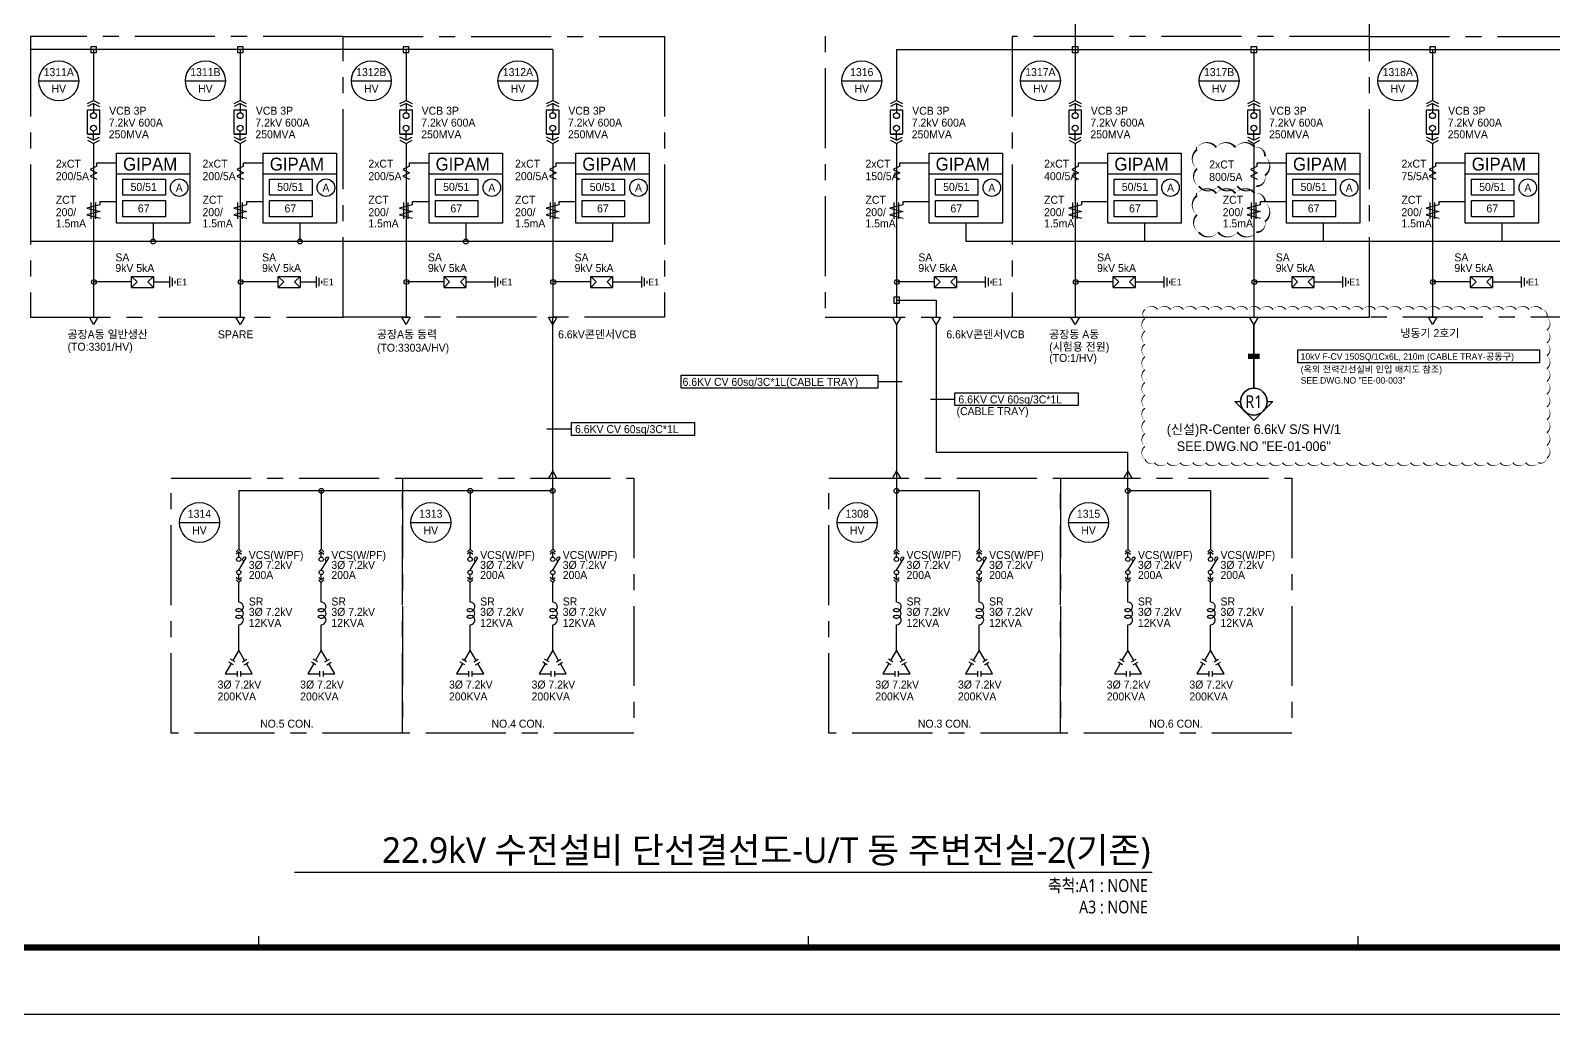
# Model space of a CAD drawing. Header units: millimetres. Extents: x 0 to 252300, y -45585 to -15885.
# Drawn here: x 49392 to 73187, y -45585 to -30205 of the extents above; entities that cross this region are included whole.
import ezdxf
from ezdxf.enums import TextEntityAlignment as Align

# ---------------------------------------------------------------- set-up
doc = ezdxf.new("R2010")
doc.units = ezdxf.units.MM
doc.header["$LTSCALE"] = 1000
for name, pattern in [('CEN', [62, 60, -1, 0, -1]), ('CENTER', [2, 1.25, -0.25, 0.25, -0.25]), ('ELP', [16.5, 14, -1, 0.5, -1]), ('HIDDENX2', [19.05, 12.7, -6.35])]:
    doc.linetypes.add(name, pattern=pattern)
for name, color, linetype in [('1', 1, 'Continuous'), ('11$0$SYMBOL', 3, 'Continuous'), ('11$0$TEXT', 3, 'Continuous'), ('11$1$SYM', 3, 'Continuous'), ('150', 6, 'Continuous'), ('3', 3, 'Continuous'), ('4', 4, 'HIDDENX2'), ('50', 3, 'Continuous'), ('60', 2, 'Continuous'), ('ABC', 1, 'Continuous'), ('BUS', 6, 'Continuous'), ('ELEC-TEXT', 2, 'Continuous'), ('L1-CEILING', 3, 'Continuous'), ('L2', 7, 'Continuous'), ('L3-GROUND', 2, 'ELP'), ('line', 9, 'Continuous'), ('LINE3', 1, 'CENTER'), ('sing', 2, 'Continuous'), ('SYM', 3, 'Continuous'), ('TEXT', 3, 'Continuous'), ('TIT', 2, 'Continuous'), ('XR-SHEET-SHT', 5, 'Continuous'), ('XREF', 7, 'CEN'), ('추가도면층', 2, 'Continuous')]:
    doc.layers.add(name, color=color, linetype=linetype)
doc.layers.add('XR-SHEET-TEMP', color=171, linetype='Continuous', plot=False)
doc.styles.add('CW', font='')
doc.styles.add('GHS', font='malgun.ttf')
doc.styles.add('돋움', font='')
doc.styles.get('CW').set_extended_font_data('Dotum')
doc.styles.get('돋움').set_extended_font_data('Dotum')

# ---------------------------------------------------------------- blocks, each defined once
blk = doc.blocks.new('XR-FORM-EE', base_point=(461, 408))
at = {"layer": 'XR-SHEET-SHT', "color": 5}
blk.add_lwpolyline([(0, 118800), (168200, 118800), (168200, 0), (0, 0)], close=True, dxfattribs=at)
at = {"layer": 'XR-SHEET-SHT', "color": 5, "const_width": 400}
blk.add_lwpolyline([(9300, 114600), (163900, 114600), (163900, 4200), (9300, 4200)], close=True, dxfattribs=at)
at = {"layer": 'XR-SHEET-TEMP'}
for p, q in [((43650, 4200), (43650, 4900)), ((78000, 4200), (78000, 4900)), ((112350, 4200), (112350, 4900))]:
    blk.add_line(p, q, dxfattribs=at)

msp = doc.modelspace()

# ---------------------------------------------------------------- linework, layer by layer
at = {"color": 8}
for p, q in [((50333, -30459), (50333, -30548)), ((50422, -30459), (50333, -30459)), ((50333, -30548), (50422, -30548)), ((50422, -30548), (50422, -30459)), ((52624, -30459), (52624, -30548)), ((52713, -30459), (52624, -30459)), ((52624, -30548), (52713, -30548)), ((52713, -30548), (52713, -30459)), ((55215, -30459), (55215, -30548)), ((55305, -30459), (55215, -30459)), ((55215, -30548), (55305, -30548)), ((55305, -30548), (55305, -30459)), ((65669, -30459), (65669, -30548)), ((65758, -30459), (65669, -30459)), ((65669, -30548), (65758, -30548)), ((65758, -30548), (65758, -30459)), ((68460, -30459), (68460, -30548)), ((68550, -30459), (68460, -30459)), ((68460, -30548), (68550, -30548)), ((68550, -30548), (68550, -30459)), ((71252, -30459), (71252, -30548)), ((71341, -30459), (71252, -30459)), ((71252, -30548), (71341, -30548)), ((71341, -30548), (71341, -30459)), ((62878, -34376), (62878, -34465)), ((62967, -34376), (62878, -34376)), ((62878, -34465), (62967, -34465)), ((62967, -34465), (62967, -34376))]:
    msp.add_line(p, q, dxfattribs=at)
for centre, radius in [((50377, -31537), 45.5), ((52669, -31537), 45.5), ((55260, -31537), 45.5), ((57551, -31537), 45.5), ((62922, -31537), 45.5), ((65714, -31537), 45.5), ((68505, -31537), 45.5), ((71296, -31537), 45.5), ((50377, -31733), 45.5), ((52669, -31733), 45.5), ((55260, -31733), 45.5), ((57551, -31733), 45.5), ((62922, -31733), 45.5), ((65714, -31733), 45.5), ((68505, -31733), 45.5), ((71296, -31733), 45.5), ((51310, -33503), 37.9), ((53602, -33503), 37.9), ((56193, -33503), 37.9), ((50384, -34136), 37.9), ((52676, -34136), 37.9), ((55267, -34136), 37.9), ((57559, -34136), 37.9), ((62929, -34136), 37.9), ((65721, -34136), 37.9), ((68512, -34136), 37.9), ((71303, -34136), 37.9), ((53936, -37401), 37.9), ((56261, -37401), 37.9), ((57551, -37401), 37.9), ((62922, -37401), 37.9), ((66537, -37401), 37.9)]:
    msp.add_circle(centre, radius, dxfattribs=at)
at = {"layer": '1', "color": 8, "linetype": 'Continuous'}
for p, q in [((52646, -37401), (52646, -38311)), ((53936, -37401), (53936, -38311)), ((56261, -37401), (56261, -38311)), ((57551, -37401), (57551, -38311)), ((62922, -37401), (62922, -38311)), ((64212, -37401), (64212, -38311)), ((66537, -37401), (66537, -38311)), ((67828, -37401), (67828, -38311))]:
    msp.add_line(p, q, dxfattribs=at)
at = {"layer": '11$0$SYMBOL', "const_width": 25}
msp.add_lwpolyline([(68505, -35797), (68505, -34800)], dxfattribs=at)
at = {"layer": '11$0$TEXT', "color": 8}
for p, q in [((59558, -35595), (62628, -35595)), ((59558, -35795), (59558, -35595)), ((62628, -35595), (62628, -35795)), ((62628, -35795), (59558, -35795)), ((63835, -35869), (65758, -35869)), ((63835, -36069), (63835, -35869)), ((65758, -35869), (65758, -36069)), ((65758, -36069), (63835, -36069)), ((57845, -36333), (59768, -36333)), ((57845, -36533), (57845, -36333)), ((59768, -36333), (59768, -36533)), ((59768, -36533), (57845, -36533))]:
    msp.add_line(p, q, dxfattribs=at)
at = {"layer": '11$0$TEXT', "color": 6}
msp.add_lwpolyline([(69191, -35198), (72970, -35198), (72970, -35398), (69191, -35398)], close=True, dxfattribs=at)
at = {"layer": '11$1$SYM', "color": 8}
for p, q in [((62832, -35695), (62628, -35695)), ((63012, -35695), (62832, -35695)), ((63451, -35969), (63631, -35969)), ((63631, -35969), (63835, -35969)), ((57461, -36433), (57641, -36433)), ((57641, -36433), (57845, -36433))]:
    msp.add_line(p, q, dxfattribs=at)
at = {"layer": '11$1$SYM', "color": 6}
msp.add_lwpolyline([(68415, -35298, 84.2, 84.2, 0), (68595, -35298, 0, 0, 0), (69191, -35298, 0, 0, 0)], format="xyseb", dxfattribs=at)
at = {"layer": '150', "color": 8}
for p, q in [((50429, -32324), (50325, -32376)), ((50429, -32272), (50584, -32272)), ((50429, -32324), (50429, -32272)), ((52720, -32324), (52617, -32376)), ((52720, -32272), (52876, -32272)), ((52720, -32324), (52720, -32272)), ((55312, -32324), (55208, -32376)), ((55312, -32272), (55467, -32272)), ((55312, -32324), (55312, -32272)), ((57603, -32324), (57500, -32376)), ((57603, -32272), (57759, -32272)), ((57603, -32324), (57603, -32272)), ((62974, -32324), (62870, -32376)), ((62974, -32272), (63129, -32272)), ((62974, -32324), (62974, -32272)), ((65765, -32324), (65662, -32376)), ((65765, -32272), (65921, -32272)), ((65765, -32324), (65765, -32272)), ((68557, -32324), (68453, -32376)), ((68557, -32272), (68712, -32272)), ((68557, -32324), (68557, -32272)), ((71348, -32324), (71245, -32376)), ((71348, -32272), (71504, -32272)), ((71348, -32324), (71348, -32272)), ((50325, -32376), (50429, -32428)), ((50429, -32428), (50325, -32480)), ((50325, -32480), (50429, -32531)), ((52617, -32376), (52720, -32428)), ((52720, -32428), (52617, -32480)), ((52617, -32480), (52720, -32531)), ((55208, -32376), (55312, -32428)), ((55312, -32428), (55208, -32480)), ((55208, -32480), (55312, -32531)), ((57500, -32376), (57603, -32428)), ((57603, -32428), (57500, -32480)), ((57500, -32480), (57603, -32531)), ((62870, -32376), (62974, -32428)), ((62974, -32428), (62870, -32480)), ((62870, -32480), (62974, -32531)), ((65662, -32376), (65765, -32428)), ((65765, -32428), (65662, -32480)), ((65662, -32480), (65765, -32531)), ((68453, -32376), (68557, -32428)), ((68557, -32428), (68453, -32480)), ((68453, -32480), (68557, -32531)), ((71245, -32376), (71348, -32428)), ((71348, -32428), (71245, -32480)), ((71245, -32480), (71348, -32531)), ((50479, -32931), (50275, -32983)), ((50275, -32983), (50479, -33035)), ((50479, -33035), (50275, -33087)), ((50342, -33151), (50342, -32896)), ((50412, -33151), (50412, -32896)), ((50479, -32880), (50584, -32880)), ((50479, -32931), (50479, -32880)), ((52770, -32931), (52567, -32983)), ((52567, -32983), (52770, -33035)), ((52770, -33035), (52567, -33087)), ((52633, -33151), (52633, -32896)), ((52704, -33151), (52704, -32896)), ((52770, -32880), (52876, -32880)), ((52770, -32931), (52770, -32880)), ((55362, -32931), (55158, -32983)), ((55158, -32983), (55362, -33035)), ((55362, -33035), (55158, -33087)), ((55225, -33151), (55225, -32896)), ((55295, -33151), (55295, -32896)), ((55362, -32880), (55467, -32880)), ((55362, -32931), (55362, -32880)), ((57653, -32931), (57450, -32983)), ((57450, -32983), (57653, -33035)), ((57653, -33035), (57450, -33087)), ((57516, -33151), (57516, -32896)), ((57587, -33151), (57587, -32896)), ((57653, -32880), (57759, -32880)), ((57653, -32931), (57653, -32880)), ((63024, -32931), (62820, -32983)), ((62820, -32983), (63024, -33035)), ((63024, -33035), (62820, -33087)), ((62887, -33151), (62887, -32896)), ((62957, -33151), (62957, -32896)), ((63024, -32880), (63129, -32880)), ((63024, -32931), (63024, -32880)), ((65815, -32931), (65612, -32983)), ((65612, -32983), (65815, -33035)), ((65815, -33035), (65612, -33087)), ((65678, -33151), (65678, -32896)), ((65749, -33151), (65749, -32896)), ((65815, -32880), (65921, -32880)), ((65815, -32931), (65815, -32880)), ((68607, -32931), (68403, -32983)), ((68403, -32983), (68607, -33035)), ((68607, -33035), (68403, -33087)), ((68470, -33151), (68470, -32896)), ((68540, -33151), (68540, -32896)), ((68607, -32880), (68712, -32880)), ((68607, -32931), (68607, -32880)), ((71398, -32931), (71195, -32983)), ((71195, -32983), (71398, -33035)), ((71398, -33035), (71195, -33087)), ((71261, -33151), (71261, -32896)), ((71332, -33151), (71332, -32896)), ((71398, -32880), (71504, -32880)), ((71398, -32931), (71398, -32880)), ((50275, -33087), (50479, -33139)), ((52567, -33087), (52770, -33139)), ((55158, -33087), (55362, -33139)), ((57450, -33087), (57653, -33139)), ((62820, -33087), (63024, -33139)), ((65612, -33087), (65815, -33139)), ((68403, -33087), (68607, -33139)), ((71195, -33087), (71398, -33139))]:
    msp.add_line(p, q, dxfattribs=at)
at = {"layer": '3', "color": 8, "linetype": 'Continuous'}
for p, q in [((52646, -38311), (52605, -38351)), ((52646, -38351), (52605, -38392)), ((52646, -38311), (52687, -38351)), ((52646, -38436), (52646, -38351)), ((52646, -38351), (52687, -38392)), ((52646, -38640), (52764, -38447)), ((53936, -38311), (53896, -38351)), ((53936, -38351), (53896, -38392)), ((53936, -38311), (53977, -38351)), ((53936, -38436), (53936, -38351)), ((53936, -38351), (53977, -38392)), ((53936, -38640), (54054, -38447)), ((56261, -38311), (56221, -38351)), ((56261, -38351), (56221, -38392)), ((56261, -38311), (56302, -38351)), ((56261, -38436), (56261, -38351)), ((56261, -38351), (56302, -38392)), ((56261, -38640), (56379, -38447)), ((57551, -38311), (57511, -38351)), ((57551, -38351), (57511, -38392)), ((57551, -38311), (57592, -38351)), ((57551, -38436), (57551, -38351)), ((57551, -38351), (57592, -38392)), ((57551, -38640), (57669, -38447)), ((62922, -38311), (62881, -38351)), ((62922, -38351), (62881, -38392)), ((62922, -38311), (62963, -38351)), ((62922, -38436), (62922, -38351)), ((62922, -38351), (62963, -38392)), ((62922, -38640), (63040, -38447)), ((64212, -38311), (64172, -38351)), ((64212, -38351), (64172, -38392)), ((64212, -38311), (64253, -38351)), ((64212, -38436), (64212, -38351)), ((64212, -38351), (64253, -38392)), ((64212, -38640), (64330, -38447)), ((66537, -38311), (66497, -38351)), ((66537, -38351), (66497, -38392)), ((66537, -38311), (66578, -38351)), ((66537, -38436), (66537, -38351)), ((66537, -38351), (66578, -38392)), ((66537, -38640), (66655, -38447)), ((67828, -38311), (67787, -38351)), ((67828, -38351), (67787, -38392)), ((67828, -38311), (67868, -38351)), ((67828, -38436), (67828, -38351)), ((67828, -38351), (67868, -38392)), ((67828, -38640), (67945, -38447)), ((52646, -38793), (52605, -38752)), ((52646, -38793), (52646, -38708)), ((52646, -38793), (52687, -38752)), ((53936, -38793), (53896, -38752)), ((53936, -38793), (53936, -38708)), ((53936, -38793), (53977, -38752)), ((56261, -38793), (56221, -38752)), ((56261, -38793), (56261, -38708)), ((56261, -38793), (56302, -38752)), ((57551, -38793), (57511, -38752)), ((57551, -38793), (57551, -38708)), ((57551, -38793), (57592, -38752)), ((62922, -38793), (62881, -38752)), ((62922, -38793), (62922, -38708)), ((62922, -38793), (62963, -38752)), ((64212, -38793), (64172, -38752)), ((64212, -38793), (64212, -38708)), ((64212, -38793), (64253, -38752)), ((66537, -38793), (66497, -38752)), ((66537, -38793), (66537, -38708)), ((66537, -38793), (66578, -38752)), ((67828, -38793), (67787, -38752)), ((67828, -38793), (67828, -38708)), ((67828, -38793), (67868, -38752)), ((52646, -38833), (52605, -38793)), ((52646, -38833), (52687, -38793)), ((53936, -38833), (53896, -38793)), ((53936, -38833), (53977, -38793)), ((56261, -38833), (56221, -38793)), ((56261, -38833), (56302, -38793)), ((57551, -38833), (57511, -38793)), ((57551, -38833), (57592, -38793)), ((62922, -38833), (62881, -38793)), ((62922, -38833), (62963, -38793)), ((64212, -38833), (64172, -38793)), ((64212, -38833), (64253, -38793)), ((66537, -38833), (66497, -38793)), ((66537, -38833), (66578, -38793)), ((67828, -38833), (67787, -38793)), ((67828, -38833), (67868, -38793))]:
    msp.add_line(p, q, dxfattribs=at)
at = {"layer": '3', "color": 8}
for p, q in [((52646, -39892), (52554, -40052)), ((52738, -40052), (52646, -39892)), ((53936, -39892), (53844, -40052)), ((54029, -40052), (53936, -39892)), ((56261, -39892), (56169, -40052)), ((56354, -40052), (56261, -39892)), ((57551, -39892), (57459, -40052)), ((57644, -40052), (57551, -39892)), ((62922, -39892), (62830, -40052)), ((63014, -40052), (62922, -39892)), ((64212, -39892), (64120, -40052)), ((64305, -40052), (64212, -39892)), ((66537, -39892), (66445, -40052)), ((66630, -40052), (66537, -39892)), ((67828, -39892), (67735, -40052)), ((67920, -40052), (67828, -39892)), ((52527, -40099), (52434, -40259)), ((52562, -40120), (52491, -40079)), ((52589, -40073), (52519, -40032)), ((52703, -40073), (52774, -40032)), ((52730, -40120), (52801, -40079)), ((52858, -40259), (52766, -40099)), ((53817, -40099), (53725, -40259)), ((53852, -40120), (53782, -40079)), ((53879, -40073), (53809, -40032)), ((53993, -40073), (54064, -40032)), ((54020, -40120), (54091, -40079)), ((54148, -40259), (54056, -40099)), ((56142, -40099), (56050, -40259)), ((56177, -40120), (56107, -40079)), ((56204, -40073), (56134, -40032)), ((56318, -40073), (56389, -40032)), ((56345, -40120), (56416, -40079)), ((56473, -40259), (56381, -40099)), ((57432, -40099), (57340, -40259)), ((57467, -40120), (57397, -40079)), ((57494, -40073), (57424, -40032)), ((57608, -40073), (57679, -40032)), ((57636, -40120), (57706, -40079)), ((57763, -40259), (57671, -40099)), ((62803, -40099), (62711, -40259)), ((62838, -40120), (62768, -40079)), ((62865, -40073), (62795, -40032)), ((62979, -40073), (63050, -40032)), ((63006, -40120), (63077, -40079)), ((63134, -40259), (63042, -40099)), ((64093, -40099), (64001, -40259)), ((64128, -40120), (64058, -40079)), ((64155, -40073), (64085, -40032)), ((64269, -40073), (64340, -40032)), ((64297, -40120), (64367, -40079)), ((64424, -40259), (64332, -40099)), ((66418, -40099), (66326, -40259)), ((66453, -40120), (66383, -40079)), ((66480, -40073), (66410, -40032)), ((66594, -40073), (66665, -40032)), ((66621, -40120), (66692, -40079)), ((66749, -40259), (66657, -40099)), ((67708, -40099), (67616, -40259)), ((67743, -40120), (67673, -40079)), ((67771, -40073), (67700, -40032)), ((67885, -40073), (67955, -40032)), ((67912, -40120), (67982, -40079)), ((68039, -40259), (67947, -40099)), ((52434, -40259), (52619, -40259)), ((52619, -40218), (52619, -40300)), ((52673, -40218), (52673, -40300)), ((52673, -40259), (52858, -40259)), ((53725, -40259), (53909, -40259)), ((53909, -40218), (53909, -40300)), ((53964, -40218), (53964, -40300)), ((53964, -40259), (54148, -40259)), ((56050, -40259), (56234, -40259)), ((56234, -40218), (56234, -40300)), ((56288, -40218), (56288, -40300)), ((56288, -40259), (56473, -40259)), ((57340, -40259), (57524, -40259)), ((57524, -40218), (57524, -40300)), ((57579, -40218), (57579, -40300)), ((57579, -40259), (57763, -40259)), ((62711, -40259), (62895, -40259)), ((62895, -40218), (62895, -40300)), ((62949, -40218), (62949, -40300)), ((62949, -40259), (63134, -40259)), ((64001, -40259), (64185, -40259)), ((64185, -40218), (64185, -40300)), ((64240, -40218), (64240, -40300)), ((64240, -40259), (64424, -40259)), ((66326, -40259), (66510, -40259)), ((66510, -40218), (66510, -40300)), ((66565, -40218), (66565, -40300)), ((66565, -40259), (66749, -40259)), ((67616, -40259), (67800, -40259)), ((67800, -40218), (67800, -40300)), ((67855, -40218), (67855, -40300)), ((67855, -40259), (68039, -40259))]:
    msp.add_line(p, q, dxfattribs=at)
at = {"layer": '3', "color": 8, "linetype": 'Continuous'}
for centre in [(52646, -38470), (53936, -38470), (56261, -38470), (57551, -38470), (62922, -38470), (64212, -38470), (66537, -38470), (67828, -38470), (52646, -38674), (53936, -38674), (56261, -38674), (57551, -38674), (62922, -38674), (64212, -38674), (66537, -38674), (67828, -38674)]:
    msp.add_circle(centre, 33.9, dxfattribs=at)
for centre in [(52741, -38472), (54031, -38472), (56356, -38472), (57646, -38472), (63017, -38472), (64307, -38472), (66632, -38472), (67922, -38472)]:
    msp.add_arc(centre, 33.9, 48.2024, 249.089, dxfattribs=at)
at = {"layer": '3', "color": 8}
for centre, start, end in [((52646, -39213), 224.427, 90), ((52646, -39316), 224.427, 135.573), ((53936, -39213), 224.427, 90), ((53936, -39316), 224.427, 135.573), ((56261, -39213), 224.427, 90), ((56261, -39316), 224.427, 135.573), ((57551, -39213), 224.427, 90), ((57551, -39316), 224.427, 135.573), ((62922, -39213), 224.427, 90), ((62922, -39316), 224.427, 135.573), ((64212, -39213), 224.427, 90), ((64212, -39316), 224.427, 135.573), ((66537, -39213), 224.427, 90), ((66537, -39316), 224.427, 135.573), ((67828, -39213), 224.427, 90), ((67828, -39316), 224.427, 135.573), ((52646, -39419), 270, 135.573), ((53936, -39419), 270, 135.573), ((56261, -39419), 270, 135.573), ((57551, -39419), 270, 135.573), ((62922, -39419), 270, 135.573), ((64212, -39419), 270, 135.573), ((66537, -39419), 270, 135.573), ((67828, -39419), 270, 135.573)]:
    msp.add_arc(centre, 73.5, start, end, dxfattribs=at)
at = {"layer": '4', "color": 8}
for p, q in [((52646, -39140), (52646, -38833)), ((53936, -39140), (53936, -38833)), ((56261, -39140), (56261, -38833)), ((57551, -39140), (57551, -38833)), ((62922, -39140), (62922, -38833)), ((64212, -39140), (64212, -38833)), ((66537, -39140), (66537, -38833)), ((67828, -39140), (67828, -38833)), ((52646, -39892), (52646, -39492)), ((53936, -39892), (53936, -39492)), ((56261, -39892), (56261, -39492)), ((57551, -39892), (57551, -39492)), ((62922, -39892), (62922, -39492)), ((64212, -39892), (64212, -39492)), ((66537, -39892), (66537, -39492)), ((67828, -39892), (67828, -39492))]:
    msp.add_line(p, q, dxfattribs=at)
at = {"layer": '50', "color": 8}
for p, q in [((50282, -31348), (50377, -31301)), ((50377, -31348), (50282, -31396)), ((50377, -31301), (50473, -31348)), ((50377, -31348), (50473, -31396)), ((52573, -31348), (52669, -31301)), ((52669, -31348), (52573, -31396)), ((52669, -31301), (52764, -31348)), ((52669, -31348), (52764, -31396)), ((55164, -31348), (55260, -31301)), ((55260, -31348), (55164, -31396)), ((55260, -31301), (55356, -31348)), ((55260, -31348), (55356, -31396)), ((57456, -31348), (57551, -31301)), ((57551, -31348), (57456, -31396)), ((57551, -31301), (57647, -31348)), ((57551, -31348), (57647, -31396)), ((62827, -31348), (62922, -31301)), ((62922, -31348), (62827, -31396)), ((62922, -31301), (63018, -31348)), ((62922, -31348), (63018, -31396)), ((65618, -31348), (65714, -31301)), ((65714, -31348), (65618, -31396)), ((65714, -31301), (65809, -31348)), ((65714, -31348), (65809, -31396)), ((68409, -31348), (68505, -31301)), ((68505, -31348), (68409, -31396)), ((68505, -31301), (68601, -31348)), ((68505, -31348), (68601, -31396)), ((71201, -31348), (71296, -31301)), ((71296, -31348), (71201, -31396)), ((71296, -31301), (71392, -31348)), ((71296, -31348), (71392, -31396)), ((50282, -31826), (50282, -31444)), ((50282, -31444), (50473, -31444)), ((50473, -31444), (50473, -31826)), ((52573, -31826), (52573, -31444)), ((52573, -31444), (52764, -31444)), ((52764, -31444), (52764, -31826)), ((55164, -31826), (55164, -31444)), ((55164, -31444), (55356, -31444)), ((55356, -31444), (55356, -31826)), ((57456, -31826), (57456, -31444)), ((57456, -31444), (57647, -31444)), ((57647, -31444), (57647, -31826)), ((62827, -31826), (62827, -31444)), ((62827, -31444), (63018, -31444)), ((63018, -31444), (63018, -31826)), ((65618, -31826), (65618, -31444)), ((65618, -31444), (65809, -31444)), ((65809, -31444), (65809, -31826)), ((68409, -31826), (68409, -31444)), ((68409, -31444), (68601, -31444)), ((68601, -31444), (68601, -31826)), ((71201, -31826), (71201, -31444)), ((71201, -31444), (71392, -31444)), ((71392, -31444), (71392, -31826)), ((50473, -31826), (50282, -31826)), ((50282, -31826), (50473, -31826)), ((50377, -31922), (50282, -31874)), ((50377, -31922), (50473, -31874)), ((52764, -31826), (52573, -31826)), ((52573, -31826), (52764, -31826)), ((52669, -31922), (52573, -31874)), ((52669, -31922), (52764, -31874)), ((55356, -31826), (55164, -31826)), ((55164, -31826), (55356, -31826)), ((55260, -31922), (55164, -31874)), ((55260, -31922), (55356, -31874)), ((57647, -31826), (57456, -31826)), ((57456, -31826), (57647, -31826)), ((57551, -31922), (57456, -31874)), ((57551, -31922), (57647, -31874)), ((63018, -31826), (62827, -31826)), ((62827, -31826), (63018, -31826)), ((62922, -31922), (62827, -31874)), ((62922, -31922), (63018, -31874)), ((65809, -31826), (65618, -31826)), ((65618, -31826), (65809, -31826)), ((65714, -31922), (65618, -31874)), ((65714, -31922), (65809, -31874)), ((68601, -31826), (68409, -31826)), ((68409, -31826), (68601, -31826)), ((68505, -31922), (68409, -31874)), ((68505, -31922), (68601, -31874)), ((71392, -31826), (71201, -31826)), ((71201, -31826), (71392, -31826)), ((71296, -31922), (71201, -31874)), ((71296, -31922), (71392, -31874)), ((50282, -31922), (50377, -31970)), ((50377, -31970), (50473, -31922)), ((52573, -31922), (52669, -31970)), ((52669, -31970), (52764, -31922)), ((55164, -31922), (55260, -31970)), ((55260, -31970), (55356, -31922)), ((57456, -31922), (57551, -31970)), ((57551, -31970), (57647, -31922)), ((62827, -31922), (62922, -31970)), ((62922, -31970), (63018, -31922)), ((65618, -31922), (65714, -31970)), ((65714, -31970), (65809, -31922)), ((68409, -31922), (68505, -31970)), ((68505, -31970), (68601, -31922)), ((71201, -31922), (71296, -31970)), ((71296, -31970), (71392, -31922)), ((50973, -34051), (51313, -34051)), ((51058, -34136), (50973, -34051)), ((50973, -34221), (50973, -34051)), ((50973, -34221), (51058, -34136)), ((50973, -34221), (51313, -34221)), ((51228, -34136), (51313, -34051)), ((51313, -34221), (51228, -34136)), ((51313, -34051), (51313, -34221)), ((53264, -34051), (53604, -34051)), ((53349, -34136), (53264, -34051)), ((53264, -34221), (53264, -34051)), ((53264, -34221), (53349, -34136)), ((53264, -34221), (53604, -34221)), ((53519, -34136), (53604, -34051)), ((53604, -34221), (53519, -34136)), ((53604, -34051), (53604, -34221)), ((55856, -34051), (56196, -34051)), ((55941, -34136), (55856, -34051)), ((55856, -34221), (55856, -34051)), ((55856, -34221), (55941, -34136)), ((55856, -34221), (56196, -34221)), ((56111, -34136), (56196, -34051)), ((56196, -34221), (56111, -34136)), ((56196, -34051), (56196, -34221)), ((58147, -34051), (58487, -34051)), ((58232, -34136), (58147, -34051)), ((58147, -34221), (58147, -34051)), ((58147, -34221), (58232, -34136)), ((58147, -34221), (58487, -34221)), ((58402, -34136), (58487, -34051)), ((58487, -34221), (58402, -34136)), ((58487, -34051), (58487, -34221)), ((63518, -34051), (63858, -34051)), ((63603, -34136), (63518, -34051)), ((63518, -34221), (63518, -34051)), ((63518, -34221), (63603, -34136)), ((63518, -34221), (63858, -34221)), ((63773, -34136), (63858, -34051)), ((63858, -34221), (63773, -34136)), ((63858, -34051), (63858, -34221)), ((66309, -34051), (66649, -34051)), ((66394, -34136), (66309, -34051)), ((66309, -34221), (66309, -34051)), ((66309, -34221), (66394, -34136)), ((66309, -34221), (66649, -34221)), ((66564, -34136), (66649, -34051)), ((66649, -34221), (66564, -34136)), ((66649, -34051), (66649, -34221)), ((69101, -34051), (69441, -34051)), ((69186, -34136), (69101, -34051)), ((69101, -34221), (69101, -34051)), ((69101, -34221), (69186, -34136)), ((69101, -34221), (69441, -34221)), ((69356, -34136), (69441, -34051)), ((69441, -34221), (69356, -34136)), ((69441, -34051), (69441, -34221)), ((71892, -34051), (72232, -34051)), ((71977, -34136), (71892, -34051)), ((71892, -34221), (71892, -34051)), ((71892, -34221), (71977, -34136)), ((71892, -34221), (72232, -34221)), ((72147, -34136), (72232, -34051)), ((72232, -34221), (72147, -34136)), ((72232, -34051), (72232, -34221))]:
    msp.add_line(p, q, dxfattribs=at)
at = {"layer": '60', "color": 8}
for p, q in [((50377, -31348), (50377, -31492)), ((52669, -31348), (52669, -31492)), ((55260, -31348), (55260, -31492)), ((57551, -31348), (57551, -31492)), ((62922, -31348), (62922, -31492)), ((65714, -31348), (65714, -31492)), ((68505, -31348), (68505, -31492)), ((71296, -31348), (71296, -31492)), ((50377, -31922), (50377, -31779)), ((52669, -31922), (52669, -31779)), ((55260, -31922), (55260, -31779)), ((57551, -31922), (57551, -31779)), ((62922, -31922), (62922, -31779)), ((65714, -31922), (65714, -31779)), ((68505, -31922), (68505, -31779)), ((71296, -31922), (71296, -31779))]:
    msp.add_line(p, q, dxfattribs=at)
at = {"layer": 'BUS', "color": 8}
for p, q in [((65714, -28796), (65714, -31301)), ((57551, -30503), (49392, -30503)), ((50377, -30503), (50377, -31301)), ((52669, -30503), (52669, -31301)), ((55260, -30503), (55260, -31301)), ((57551, -30503), (57551, -31301)), ((62922, -30503), (74088, -30503)), ((62922, -30503), (62922, -31301)), ((68505, -30503), (68505, -31301)), ((71296, -30503), (71296, -31301)), ((50377, -31970), (50377, -34686)), ((52669, -31970), (52669, -34686)), ((55260, -31970), (55260, -34686)), ((57551, -31970), (57551, -34686)), ((62922, -31970), (62922, -34686)), ((65714, -31970), (65714, -34686)), ((71296, -31970), (71296, -34686)), ((62922, -34421), (63541, -34421)), ((63541, -34421), (63541, -34686))]:
    msp.add_line(p, q, dxfattribs=at)
at = {"layer": 'BUS', "color": 3}
msp.add_line((68505, -34800), (68505, -35797), dxfattribs=at)
at = {"layer": 'L1-CEILING', "color": 8}
for p, q in [((50973, -34136), (50384, -34136)), ((53264, -34136), (52676, -34136)), ((55856, -34136), (55267, -34136)), ((58147, -34136), (57559, -34136)), ((63518, -34136), (62929, -34136)), ((66309, -34136), (65721, -34136)), ((69101, -34136), (68512, -34136)), ((71892, -34136), (71303, -34136))]:
    msp.add_line(p, q, dxfattribs=at)
at = {"layer": 'L2', "color": 8}
for p, q in [((51313, -34136), (51570, -34136)), ((51570, -34221), (51570, -34051)), ((51612, -34199), (51612, -34072)), ((51655, -34159), (51655, -34117)), ((53604, -34136), (53861, -34136)), ((53861, -34221), (53861, -34051)), ((53904, -34199), (53904, -34072)), ((53946, -34159), (53946, -34117)), ((56196, -34136), (56653, -34136)), ((56653, -34221), (56653, -34051)), ((56695, -34199), (56695, -34072)), ((56738, -34159), (56738, -34117)), ((58487, -34136), (58944, -34136)), ((58944, -34221), (58944, -34051)), ((58986, -34199), (58986, -34072)), ((59029, -34159), (59029, -34117)), ((63858, -34136), (64315, -34136)), ((64315, -34221), (64315, -34051)), ((64357, -34199), (64357, -34072)), ((64400, -34159), (64400, -34117)), ((66649, -34136), (67106, -34136)), ((67106, -34221), (67106, -34051)), ((67149, -34199), (67149, -34072)), ((67191, -34159), (67191, -34117)), ((69441, -34136), (69897, -34136)), ((69897, -34221), (69897, -34051)), ((69940, -34199), (69940, -34072)), ((69982, -34159), (69982, -34117)), ((72232, -34136), (72689, -34136)), ((72689, -34221), (72689, -34051)), ((72731, -34199), (72731, -34072)), ((72774, -34159), (72774, -34117))]:
    msp.add_line(p, q, dxfattribs=at)
at = {"layer": 'L3-GROUND', "color": 8}
for p, q in [((68505, -31970), (68505, -34686)), ((50738, -32124), (51883, -32124)), ((50738, -33219), (50738, -32124)), ((51883, -32124), (51883, -33219)), ((53029, -32124), (54174, -32124)), ((53029, -33219), (53029, -32124)), ((54174, -32124), (54174, -33219)), ((55621, -32124), (56766, -32124)), ((55621, -33219), (55621, -32124)), ((56766, -32124), (56766, -33219)), ((57912, -32124), (59057, -32124)), ((57912, -33219), (57912, -32124)), ((59057, -32124), (59057, -33219)), ((63433, -32124), (64578, -32124)), ((63433, -33219), (63433, -32124)), ((64578, -32124), (64578, -33219)), ((66224, -32124), (67369, -32124)), ((66224, -33219), (66224, -32124)), ((67369, -32124), (67369, -33219)), ((69016, -32124), (70160, -32124)), ((69016, -33219), (69016, -32124)), ((70160, -32124), (70160, -33219)), ((71807, -32124), (72952, -32124)), ((71807, -33219), (71807, -32124)), ((72952, -32124), (72952, -33219)), ((50738, -32447), (51883, -32447)), ((53029, -32447), (54174, -32447)), ((55621, -32447), (56766, -32447)), ((57912, -32447), (59057, -32447)), ((63433, -32447), (64578, -32447)), ((66224, -32447), (67369, -32447)), ((69016, -32447), (70160, -32447)), ((71807, -32447), (72952, -32447)), ((51883, -33219), (50738, -33219)), ((54174, -33219), (53029, -33219)), ((56766, -33219), (55621, -33219)), ((59057, -33219), (57912, -33219)), ((64578, -33219), (63433, -33219)), ((67369, -33219), (66224, -33219)), ((70160, -33219), (69016, -33219)), ((72952, -33219), (71807, -33219))]:
    msp.add_line(p, q, dxfattribs=at)
at = {"layer": 'line', "color": 8, "linetype": 'Continuous'}
for p, q in [((50584, -32272), (50738, -32272)), ((52876, -32272), (53029, -32272)), ((55467, -32272), (55621, -32272)), ((57759, -32272), (57912, -32272)), ((63129, -32272), (63433, -32272)), ((65921, -32272), (66224, -32272)), ((68712, -32272), (69016, -32272)), ((71504, -32272), (71807, -32272)), ((50584, -32880), (50738, -32880)), ((52876, -32880), (53029, -32880)), ((55467, -32880), (55621, -32880)), ((57759, -32880), (57912, -32880)), ((63129, -32880), (63433, -32880)), ((65921, -32880), (66224, -32880)), ((68712, -32880), (69016, -32880)), ((71504, -32880), (71807, -32880))]:
    msp.add_line(p, q, dxfattribs=at)
at = {"layer": 'LINE3', "color": 8}
for p, q in [((61809, -26795), (61809, -34686)), ((70312, -34686), (70312, -26795)), ((54275, -30298), (49392, -30298)), ((49392, -30298), (49392, -34686)), ((54275, -34686), (54275, -30298)), ((54275, -30298), (59296, -30298)), ((54275, -34686), (54275, -30298)), ((59296, -30298), (59296, -34686)), ((70312, -30298), (64728, -30298)), ((64728, -30298), (64728, -34686)), ((70312, -34686), (70312, -30298)), ((70312, -30298), (76083, -30298)), ((70312, -34686), (70312, -30298)), ((49392, -34686), (54275, -34686)), ((59296, -34686), (54275, -34686)), ((61809, -34686), (70312, -34686)), ((64728, -34686), (70312, -34686)), ((76083, -34686), (70312, -34686)), ((51590, -37200), (55205, -37200)), ((51590, -41187), (51590, -37200)), ((55205, -37200), (55205, -41187)), ((55205, -37200), (58821, -37200)), ((55205, -41187), (55205, -37200)), ((58821, -37200), (58821, -41187)), ((61866, -37200), (65482, -37200)), ((61866, -41187), (61866, -37200)), ((65482, -37200), (65482, -41187)), ((65482, -37200), (69097, -37200)), ((65482, -41187), (65482, -37200)), ((69097, -37200), (69097, -41187)), ((55205, -41187), (51590, -41187)), ((58821, -41187), (55205, -41187)), ((65482, -41187), (61866, -41187)), ((69097, -41187), (65482, -41187))]:
    msp.add_line(p, q, dxfattribs=at)
at = {"layer": 'sing', "color": 8}
for p, q in [((50377, -34800), (50312, -34686)), ((50312, -34686), (50443, -34686)), ((50443, -34686), (50377, -34800)), ((52669, -34800), (52603, -34686)), ((52603, -34686), (52734, -34686)), ((52734, -34686), (52669, -34800)), ((55260, -34800), (55194, -34686)), ((55194, -34686), (55326, -34686)), ((55326, -34686), (55260, -34800)), ((57551, -34800), (57486, -34686)), ((57486, -34686), (57617, -34686)), ((57617, -34686), (57551, -34800)), ((62922, -34800), (62857, -34686)), ((62857, -34686), (62988, -34686)), ((62988, -34686), (62922, -34800)), ((63541, -34800), (63475, -34686)), ((63475, -34686), (63607, -34686)), ((63607, -34686), (63541, -34800)), ((65714, -34800), (65648, -34686)), ((65648, -34686), (65779, -34686)), ((65779, -34686), (65714, -34800)), ((71296, -34800), (71231, -34686)), ((71231, -34686), (71362, -34686)), ((71362, -34686), (71296, -34800)), ((57551, -37087), (57486, -37200)), ((57617, -37200), (57551, -37087)), ((62922, -37087), (62857, -37200)), ((62988, -37200), (62922, -37087)), ((66537, -37087), (66472, -37200)), ((66603, -37200), (66537, -37087)), ((57486, -37200), (57617, -37200)), ((62857, -37200), (62988, -37200)), ((66472, -37200), (66603, -37200))]:
    msp.add_line(p, q, dxfattribs=at)
at = {"layer": 'sing', "color": 3}
for p, q in [((68505, -34800), (68439, -34686)), ((68571, -34686), (68505, -34800))]:
    msp.add_line(p, q, dxfattribs=at)
at = {"layer": 'sing', "color": 6}
msp.add_line((68439, -34686), (68571, -34686), dxfattribs=at)
at = {"layer": 'SYM', "color": 8}
for p, q in [((49522, -30993), (50146, -30993)), ((51813, -30993), (52438, -30993)), ((54405, -30993), (55029, -30993)), ((56696, -30993), (57320, -30993)), ((62067, -30993), (62691, -30993)), ((64858, -30993), (65482, -30993)), ((67650, -30993), (68274, -30993)), ((70441, -30993), (71065, -30993)), ((50837, -32527), (51500, -32527)), ((50837, -32779), (50837, -32527)), ((51500, -32527), (51500, -32779)), ((53129, -32527), (53792, -32527)), ((53129, -32779), (53129, -32527)), ((53792, -32527), (53792, -32779)), ((55720, -32527), (56383, -32527)), ((55720, -32779), (55720, -32527)), ((56383, -32527), (56383, -32779)), ((58011, -32527), (58674, -32527)), ((58011, -32779), (58011, -32527)), ((58674, -32527), (58674, -32779)), ((63532, -32527), (64195, -32527)), ((63532, -32779), (63532, -32527)), ((64195, -32527), (64195, -32779)), ((66323, -32527), (66987, -32527)), ((66323, -32779), (66323, -32527)), ((66987, -32527), (66987, -32779)), ((69115, -32527), (69778, -32527)), ((69115, -32779), (69115, -32527)), ((69778, -32527), (69778, -32779)), ((71906, -32527), (72569, -32527)), ((71906, -32779), (71906, -32527)), ((72569, -32527), (72569, -32779)), ((51500, -32779), (50837, -32779)), ((53792, -32779), (53129, -32779)), ((56383, -32779), (55720, -32779)), ((58674, -32779), (58011, -32779)), ((64195, -32779), (63532, -32779)), ((66987, -32779), (66323, -32779)), ((69778, -32779), (69115, -32779)), ((72569, -32779), (71906, -32779)), ((50837, -32863), (51500, -32863)), ((50837, -33116), (50837, -32863)), ((51500, -32863), (51500, -33116)), ((53129, -32863), (53792, -32863)), ((53129, -33116), (53129, -32863)), ((53792, -32863), (53792, -33116)), ((55720, -32863), (56383, -32863)), ((55720, -33116), (55720, -32863)), ((56383, -32863), (56383, -33116)), ((58011, -32863), (58674, -32863)), ((58011, -33116), (58011, -32863)), ((58674, -32863), (58674, -33116)), ((63532, -32863), (64195, -32863)), ((63532, -33116), (63532, -32863)), ((64195, -32863), (64195, -33116)), ((66323, -32863), (66987, -32863)), ((66323, -33116), (66323, -32863)), ((66987, -32863), (66987, -33116)), ((69115, -32863), (69778, -32863)), ((69115, -33116), (69115, -32863)), ((69778, -32863), (69778, -33116)), ((71906, -32863), (72569, -32863)), ((71906, -33116), (71906, -32863)), ((72569, -32863), (72569, -33116)), ((51500, -33116), (50837, -33116)), ((53792, -33116), (53129, -33116)), ((56383, -33116), (55720, -33116)), ((58674, -33116), (58011, -33116)), ((64195, -33116), (63532, -33116)), ((66987, -33116), (66323, -33116)), ((69778, -33116), (69115, -33116)), ((72569, -33116), (71906, -33116)), ((51720, -37895), (52344, -37895)), ((55335, -37895), (55960, -37895)), ((61996, -37895), (62621, -37895)), ((65611, -37895), (66236, -37895))]:
    msp.add_line(p, q, dxfattribs=at)
at = {"layer": 'SYM'}
for p, q in [((68505, -36302), (68209, -36006)), ((68209, -36006), (68296, -36006)), ((68801, -36006), (68505, -36302)), ((68714, -36006), (68801, -36006))]:
    msp.add_line(p, q, dxfattribs=at)
for points in [[(67618, -32033, 0, 30, -0.5), (67918, -32033, 0, 30, -0.5), (68218, -32033, 0, 30, -0.5), (68518, -32033, 0, 30, -0.5), (68679, -32171, 0, 30, -0.5), (68679, -32471, 0, 30, -0.5), (68546, -32638, 0, 30, -0.5), (68246, -32638, 0, 30, -0.5), (67946, -32638, 0, 30, -0.5), (67646, -32638, 0, 30, -0.5), (67618, -32366, 0, 30, -0.5), (67618, -32066, 0, 30, -0.5)], [(67618, -32753, 0, 30, -0.5), (67918, -32753, 0, 30, -0.5), (68218, -32753, 0, 30, -0.5), (68518, -32753, 0, 30, -0.5), (68679, -32891, 0, 30, -0.5), (68679, -33191, 0, 30, -0.5), (68546, -33358, 0, 30, -0.5), (68246, -33358, 0, 30, -0.5), (67946, -33358, 0, 30, -0.5), (67646, -33358, 0, 30, -0.5), (67618, -33086, 0, 30, -0.5), (67618, -32786, 0, 30, -0.5)], [(66804, -34567, 0, 20, -0.5), (67004, -34567, 0, 20, -0.5), (67204, -34567, 0, 20, -0.5), (67404, -34567, 0, 20, -0.5), (67604, -34567, 0, 20, -0.5), (67804, -34567, 0, 20, -0.5), (68004, -34567, 0, 20, -0.5), (68204, -34567, 0, 20, -0.5), (68404, -34567, 0, 20, -0.5), (68604, -34567, 0, 20, -0.5), (68804, -34567, 0, 20, -0.5), (69004, -34567, 0, 20, -0.5), (69204, -34567, 0, 20, -0.5), (69404, -34567, 0, 20, -0.5), (69604, -34567, 0, 20, -0.5), (69804, -34567, 0, 20, -0.5), (70004, -34567, 0, 20, -0.5), (70204, -34567, 0, 20, -0.5), (70404, -34567, 0, 20, -0.5), (70604, -34567, 0, 20, -0.5), (70804, -34567, 0, 20, -0.5), (71004, -34567, 0, 20, -0.5), (71204, -34567, 0, 20, -0.5), (71404, -34567, 0, 20, -0.5), (71604, -34567, 0, 20, -0.5), (71804, -34567, 0, 20, -0.5), (72004, -34567, 0, 20, -0.5), (72204, -34567, 0, 20, -0.5), (72404, -34567, 0, 20, -0.5), (72604, -34567, 0, 20, -0.5), (72804, -34567, 0, 20, -0.5), (73004, -34567, 0, 20, -0.5), (73082, -34690, 0, 20, -0.5), (73082, -34890, 0, 20, -0.5), (73082, -35090, 0, 20, -0.5), (73082, -35290, 0, 20, -0.5), (73082, -35490, 0, 20, -0.5), (73082, -35690, 0, 20, -0.5), (73082, -35890, 0, 20, -0.5), (73082, -36090, 0, 20, -0.5), (73082, -36290, 0, 20, -0.5), (73082, -36490, 0, 20, -0.5), (73082, -36690, 0, 20, -0.5), (73082, -36890, 0, 20, -0.5), (72951, -36959, 0, 20, -0.5), (72751, -36959, 0, 20, -0.5), (72551, -36959, 0, 20, -0.5), (72351, -36959, 0, 20, -0.5), (72151, -36959, 0, 20, -0.5), (71951, -36959, 0, 20, -0.5), (71751, -36959, 0, 20, -0.5), (71551, -36959, 0, 20, -0.5), (71351, -36959, 0, 20, -0.5), (71151, -36959, 0, 20, -0.5), (70951, -36959, 0, 20, -0.5), (70751, -36959, 0, 20, -0.5), (70551, -36959, 0, 20, -0.5), (70351, -36959, 0, 20, -0.5), (70151, -36959, 0, 20, -0.5), (69951, -36959, 0, 20, -0.5), (69751, -36959, 0, 20, -0.5), (69551, -36959, 0, 20, -0.5), (69351, -36959, 0, 20, -0.5), (69151, -36959, 0, 20, -0.5), (68951, -36959, 0, 20, -0.5), (68751, -36959, 0, 20, -0.5), (68551, -36959, 0, 20, -0.5), (68351, -36959, 0, 20, -0.5), (68151, -36959, 0, 20, -0.5), (67951, -36959, 0, 20, -0.5), (67751, -36959, 0, 20, -0.5), (67551, -36959, 0, 20, -0.5), (67351, -36959, 0, 20, -0.5), (67151, -36959, 0, 20, -0.5), (66951, -36959, 0, 20, -0.5), (66804, -36906, 0, 20, -0.5), (66804, -36706, 0, 20, -0.5), (66804, -36506, 0, 20, -0.5), (66804, -36306, 0, 20, -0.5), (66804, -36106, 0, 20, -0.5), (66804, -35906, 0, 20, -0.5), (66804, -35706, 0, 20, -0.5), (66804, -35506, 0, 20, -0.5), (66804, -35306, 0, 20, -0.5), (66804, -35106, 0, 20, -0.5), (66804, -34906, 0, 20, -0.5), (66804, -34706, 0, 20, -0.5)]]:
    msp.add_lwpolyline(points, format="xyseb", close=True, dxfattribs=at)
at = {"layer": 'SYM', "color": 8}
for centre, radius in [((49834, -30993), 312), ((52125, -30993), 312), ((54717, -30993), 312), ((57008, -30993), 312), ((62379, -30993), 312), ((65170, -30993), 312), ((67962, -30993), 312), ((70753, -30993), 312), ((51716, -32663), 137), ((54008, -32663), 137), ((56599, -32663), 137), ((58891, -32663), 137), ((64411, -32663), 137), ((67203, -32663), 137), ((69994, -32663), 137), ((72786, -32663), 137), ((52032, -37895), 312), ((55647, -37895), 312), ((62308, -37895), 312), ((65923, -37895), 312)]:
    msp.add_circle(centre, radius, dxfattribs=at)
at = {"layer": 'SYM'}
msp.add_circle((68505, -36006), 209, dxfattribs=at)
for start, end in [(90, 270), (270, 90)]:
    msp.add_arc((68505, -36006), 209, start, end, dxfattribs=at)
at = {"layer": 'TIT'}
msp.add_line((53516, -43360), (66914, -43360), dxfattribs=at)
at = {"layer": '추가도면층', "color": 8}
for p, q in [((51310, -33219), (51310, -33503)), ((53602, -33219), (53602, -33503)), ((56193, -33219), (56193, -33503)), ((58484, -33219), (58484, -33503)), ((64005, -33219), (64005, -33503)), ((66797, -33219), (66797, -33503)), ((69588, -33219), (69588, -33503)), ((72379, -33219), (72379, -33503)), ((58484, -33503), (49392, -33503)), ((75171, -33503), (64005, -33503)), ((57551, -37401), (57551, -34686)), ((62922, -34800), (62922, -37401)), ((63541, -34800), (63541, -36803)), ((66537, -36803), (63541, -36803)), ((66537, -37401), (66537, -36803)), ((57551, -37401), (52646, -37401)), ((64212, -37401), (62922, -37401)), ((67828, -37401), (66537, -37401))]:
    msp.add_line(p, q, dxfattribs=at)

# ---------------------------------------------------------------- block references
at = {"layer": 'XREF', "xscale": 0.25, "yscale": 0.25, "zscale": 0.25}
msp.add_blockref('XR-FORM-EE', (42165, -45483), dxfattribs=at)

# ---------------------------------------------------------------- texts
at = {"layer": '60', "color": 8, "style": 'CW'}
for s, p in [('VCB 3P', (50622, -31522)), ('VCB 3P', (52913, -31522)), ('VCB 3P', (55504, -31522)), ('VCB 3P', (57796, -31522)), ('VCB 3P', (63167, -31522)), ('VCB 3P', (65958, -31522)), ('VCB 3P', (68749, -31522)), ('VCB 3P', (71541, -31522)), ('7.2kV 600A', (50615, -31708)), ('7.2kV 600A', (52906, -31708)), ('7.2kV 600A', (55497, -31708)), ('7.2kV 600A', (57789, -31708)), ('7.2kV 600A', (63160, -31708)), ('7.2kV 600A', (65951, -31708)), ('7.2kV 600A', (68742, -31708)), ('7.2kV 600A', (71534, -31708)), ('250MVA', (50615, -31891)), ('250MVA', (52906, -31891)), ('250MVA', (55497, -31891)), ('250MVA', (57789, -31891)), ('250MVA', (63160, -31891)), ('250MVA', (65951, -31891)), ('250MVA', (68742, -31891)), ('250MVA', (71534, -31891)), ('200/5A', (49788, -32545)), ('200/5A', (52080, -32545)), ('200/5A', (54671, -32545)), ('200/5A', (56963, -32545)), ('150/5A', (62437, -32545)), ('400/5A', (65228, -32545)), ('75/5A', (70811, -32545)), ('200/', (49788, -33108)), ('200/', (52080, -33108)), ('200/', (54671, -33108)), ('200/', (56963, -33108)), ('200/', (62437, -33108)), ('200/', (65228, -33108)), ('200/', (70811, -33108)), ('1.5mA', (49788, -33283)), ('1.5mA', (52080, -33283)), ('1.5mA', (54671, -33283)), ('1.5mA', (56963, -33283)), ('1.5mA', (62437, -33283)), ('1.5mA', (65228, -33283)), ('1.5mA', (70811, -33283)), ('(TO:3301/HV)', (49972, -35211)), ('(시험용 전원)', (65308, -35211)), ('(TO:1/HV)', (65308, -35386))]:
    msp.add_text(s, height=125, dxfattribs=at).set_placement(p)
at = {"layer": '60', "color": 3, "style": 'CW'}
for s, p in [('800/5A', (67808, -32557)), ('200/', (68019, -33108)), ('1.5mA', (68019, -33283))]:
    msp.add_text(s, height=125, dxfattribs=at).set_placement(p)
at = {"layer": 'ABC', "color": 8, "style": 'CW'}
for s, p in [('1311A', (49834, -30856)), ('1311B', (52125, -30856)), ('1312B', (54717, -30856)), ('1312A', (57008, -30856)), ('1317A', (65170, -30856)), ('1317B', (67962, -30856)), ('1318A', (70753, -30856)), ('HV', (49834, -31115)), ('HV', (52125, -31115)), ('HV', (54717, -31115)), ('HV', (57008, -31115)), ('HV', (62379, -31115)), ('HV', (65170, -31115)), ('HV', (67962, -31115)), ('HV', (70753, -31115)), ('1314', (52032, -37758)), ('1313', (55647, -37758)), ('1308', (62308, -37758)), ('1315', (65923, -37758)), ('HV', (52032, -38017)), ('HV', (55647, -38017)), ('HV', (62308, -38017)), ('HV', (65923, -38017))]:
    msp.add_text(s, height=125, dxfattribs=at).set_placement(p, align=Align.MIDDLE)
at = {"layer": 'ELEC-TEXT', "color": 8, "style": 'CW'}
for s, p in [('6.6KV CV 60sq/3C*1L(CABLE TRAY)', (59580, -35760)), ('6.6KV CV 60sq/3C*1L', (63890, -36034)), ('(CABLE TRAY)', (63860, -36217)), ('6.6KV CV 60sq/3C*1L', (57900, -36498))]:
    msp.add_text(s, height=125, dxfattribs=at).set_placement(p)
for s, p in [('NO.5 CON.', (53398, -41039)), ('NO.4 CON.', (57013, -41039)), ('NO.3 CON.', (63674, -41039)), ('NO.6 CON.', (67289, -41039))]:
    msp.add_text(s, height=125, dxfattribs=at).set_placement(p, align=Align.MIDDLE)
at = {"layer": 'L3-GROUND', "color": 8, "style": 'CW'}
for s, height, p in [('GIPAM', 200.9, (51262, -32394)), ('GIPAM', 200.9, (53554, -32394)), ('GIPAM', 200.9, (56145, -32394)), ('GIPAM', 200.9, (58437, -32394)), ('GIPAM', 200.9, (63957, -32394)), ('GIPAM', 200.9, (66749, -32394)), ('GIPAM', 200.9, (69540, -32394)), ('GIPAM', 200.9, (72332, -32394)), ('50/51', 125, (51161, -32713)), ('50/51', 125, (53452, -32713)), ('50/51', 125, (56044, -32713)), ('50/51', 125, (58335, -32713)), ('50/51', 125, (63856, -32713)), ('50/51', 125, (66647, -32713)), ('50/51', 125, (69439, -32713)), ('50/51', 125, (72230, -32713)), ('67', 125, (51161, -33049)), ('67', 125, (53452, -33049)), ('67', 125, (56044, -33049)), ('67', 125, (58335, -33049)), ('67', 125, (63856, -33049)), ('67', 125, (66647, -33049)), ('67', 125, (69439, -33049)), ('67', 125, (72230, -33049))]:
    msp.add_text(s, height=height, dxfattribs=at).set_placement(p, align=Align.CENTER)
for p in [(51716, -32663), (54008, -32663), (56599, -32663), (58891, -32663), (64411, -32663), (67203, -32663), (69994, -32663), (72786, -32663)]:
    msp.add_text('A', height=125, dxfattribs=at).set_placement(p, align=Align.MIDDLE)
at = {"layer": 'line', "color": 8, "style": 'CW'}
for s, p in [('2xCT', (49788, -32350)), ('2xCT', (52080, -32350)), ('2xCT', (54671, -32350)), ('2xCT', (56963, -32350)), ('2xCT', (62437, -32350)), ('2xCT', (65228, -32350)), ('2xCT', (70811, -32350)), ('ZCT', (49788, -32914)), ('ZCT', (52080, -32914)), ('ZCT', (54671, -32914)), ('ZCT', (56963, -32914)), ('ZCT', (62437, -32914)), ('ZCT', (65228, -32914)), ('ZCT', (70811, -32914)), ('SA', (50719, -33814)), ('SA', (53011, -33814)), ('SA', (55602, -33814)), ('SA', (57893, -33814)), ('SA', (63264, -33814)), ('SA', (66056, -33814)), ('SA', (68847, -33814)), ('SA', (71638, -33814)), ('9kV 5kA', (50718, -33980)), ('9kV 5kA', (53010, -33980)), ('9kV 5kA', (55601, -33980)), ('9kV 5kA', (57893, -33980)), ('9kV 5kA', (63263, -33980)), ('9kV 5kA', (66055, -33980)), ('9kV 5kA', (68846, -33980)), ('9kV 5kA', (71638, -33980)), ('공장A동 일반생산', (49972, -35017)), ('SPARE', (52320, -35017)), ('공장A동 동력', (54806, -35017)), ('6.6kV콘덴서VCB', (57635, -35017)), ('6.6kV콘덴서VCB', (63701, -35017)), ('공장동 A동', (65308, -35017)), ('(TO:3303A/HV)', (54806, -35226)), ('VCS(W/PF)', (52803, -38465)), ('3Ø 7.2kV', (52803, -38620)), ('VCS(W/PF)', (54093, -38465)), ('3Ø 7.2kV', (54093, -38620)), ('VCS(W/PF)', (56418, -38465)), ('3Ø 7.2kV', (56418, -38620)), ('VCS(W/PF)', (57708, -38465)), ('3Ø 7.2kV', (57708, -38620)), ('VCS(W/PF)', (63079, -38465)), ('3Ø 7.2kV', (63079, -38620)), ('VCS(W/PF)', (64369, -38465)), ('3Ø 7.2kV', (64369, -38620)), ('VCS(W/PF)', (66694, -38465)), ('3Ø 7.2kV', (66694, -38620)), ('VCS(W/PF)', (67984, -38465)), ('3Ø 7.2kV', (67984, -38620)), ('200A', (52803, -38778)), ('200A', (54093, -38778)), ('200A', (56418, -38778)), ('200A', (57708, -38778)), ('200A', (63079, -38778)), ('200A', (64369, -38778)), ('200A', (66694, -38778)), ('200A', (67984, -38778)), ('3Ø 7.2kV', (52803, -39354)), ('SR', (52803, -39192)), ('3Ø 7.2kV', (54093, -39354)), ('SR', (54093, -39192)), ('3Ø 7.2kV', (56418, -39354)), ('SR', (56418, -39192)), ('3Ø 7.2kV', (57708, -39354)), ('SR', (57708, -39192)), ('3Ø 7.2kV', (63079, -39354)), ('SR', (63079, -39192)), ('3Ø 7.2kV', (64369, -39354)), ('SR', (64369, -39192)), ('3Ø 7.2kV', (66694, -39354)), ('SR', (66694, -39192)), ('3Ø 7.2kV', (67984, -39354)), ('SR', (67984, -39192)), ('12KVA', (52803, -39526)), ('12KVA', (54093, -39526)), ('12KVA', (56418, -39526)), ('12KVA', (57708, -39526)), ('12KVA', (63079, -39526)), ('12KVA', (64369, -39526)), ('12KVA', (66694, -39526)), ('12KVA', (67984, -39526)), ('3Ø 7.2kV', (52316, -40490)), ('3Ø 7.2kV', (53606, -40490)), ('3Ø 7.2kV', (55931, -40490)), ('3Ø 7.2kV', (57221, -40490)), ('3Ø 7.2kV', (62592, -40490)), ('3Ø 7.2kV', (63882, -40490)), ('3Ø 7.2kV', (66207, -40490)), ('3Ø 7.2kV', (67498, -40490)), ('200KVA', (52316, -40676)), ('200KVA', (53606, -40676)), ('200KVA', (55931, -40676)), ('200KVA', (57221, -40676)), ('200KVA', (62592, -40676)), ('200KVA', (63882, -40676)), ('200KVA', (66207, -40676)), ('200KVA', (67498, -40676))]:
    msp.add_text(s, height=125, dxfattribs=at).set_placement(p)
at = {"layer": 'line', "color": 3, "style": 'CW'}
for s, p in [('2xCT', (67808, -32362)), ('ZCT', (68019, -32914))]:
    msp.add_text(s, height=125, dxfattribs=at).set_placement(p)
at = {"layer": 'line', "color": 8, "style": 'CW'}
for p in [(51755, -34138), (54046, -34138), (56838, -34138), (59129, -34138), (64500, -34138), (67291, -34138), (70082, -34138), (72874, -34138)]:
    msp.add_text('E1', height=106, dxfattribs=at).set_placement(p, align=Align.MIDDLE)
at = {"layer": 'LINE3', "color": 8, "style": 'CW'}
msp.add_text('냉동기 2호기', height=125, dxfattribs=at).set_placement((70795, -34998))
at = {"layer": 'SYM', "color": 8, "style": 'CW'}
msp.add_text('1316', height=125, dxfattribs=at).set_placement((62379, -30856), align=Align.MIDDLE)
at = {"layer": 'SYM', "style": '돋움'}
for s, p in [('(옥외 전력간선설비 인입 배치도 참조)', (69236, -35552)), ('10kV F-CV 150SQ/1Cx6L, 210m (CABLE TRAY-공동구)', (69236, -35352)), ('SEE.DWG.NO "EE-00-003"', (69236, -35725))]:
    msp.add_text(s, height=102.06, dxfattribs=at).set_placement(p)
at = {"layer": 'SYM', "style": 'CW'}
for s, p in [('(신설)R-Center 6.6kV S/S HV/1', (68505, -36437)), ('SEE.DWG.NO "EE-01-006"', (68505, -36703))]:
    msp.add_text(s, height=150, dxfattribs=at).set_placement(p, align=Align.MIDDLE_CENTER)
at = {"layer": 'TEXT', "style": 'GHS', "width": 0.85}
msp.add_text('R1', height=200, dxfattribs=at).set_placement((68505, -36006), align=Align.MIDDLE)
at = {"layer": 'TIT', "style": 'GHS'}
msp.add_text('22.9kV 수전설비 단선결선도-U/T 동 주변전실-2(기존)', height=400, dxfattribs=at).set_placement((66891, -43015), align=Align.MIDDLE_RIGHT)
at = {"layer": 'TIT', "style": 'GHS', "width": 0.85}
for s, p in [('축척:A1 : NONE', (66850, -43669)), ('A3 : NONE', (66850, -44004))]:
    msp.add_text(s, height=200, dxfattribs=at).set_placement(p, align=Align.RIGHT)

doc.saveas('drawing.dxf')
